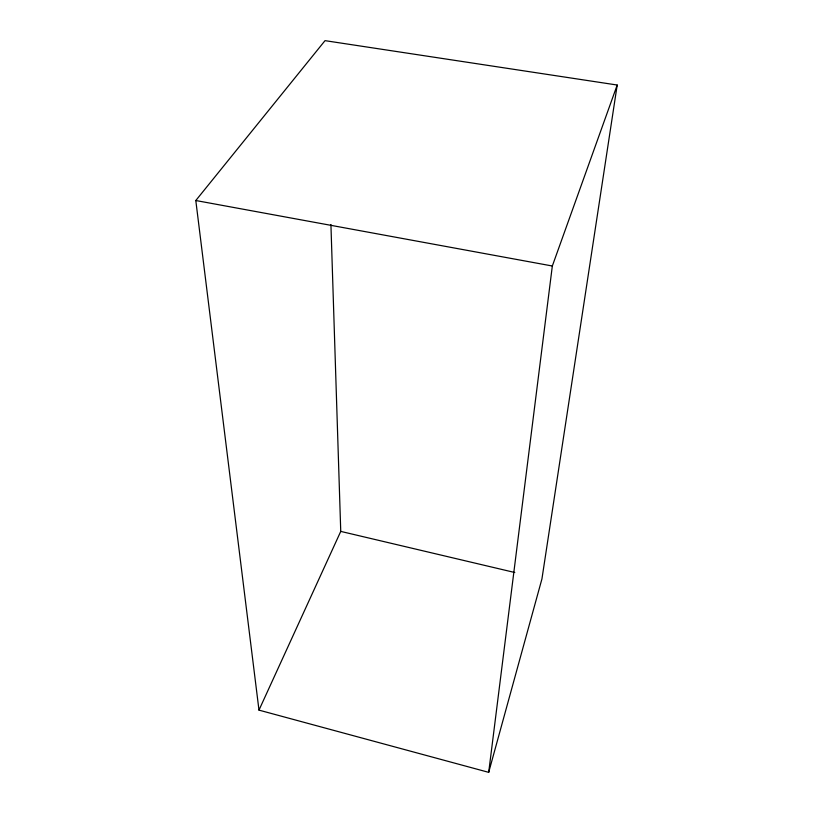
<?xml version="1.0" encoding="UTF-8"?>
<svg xmlns="http://www.w3.org/2000/svg" width="813" height="813" viewBox="0 0 813 813"><rect width="100%" height="100%" fill="white"/><g stroke="black" fill="none" stroke-linecap="round" stroke-linejoin="round"><path stroke-width="1.22" d="M488.694 772.35L552.332 266.003L617.199 85.03L325.027 40.65L195.801 200.516L258.981 710.125L488.694 772.35L541.936 578.917L617.199 85.03M258.981 710.125L340.749 531.397L330.921 224.52M195.801 200.516L552.332 266.003M340.749 531.397L514.781 572.504"/></g></svg>
